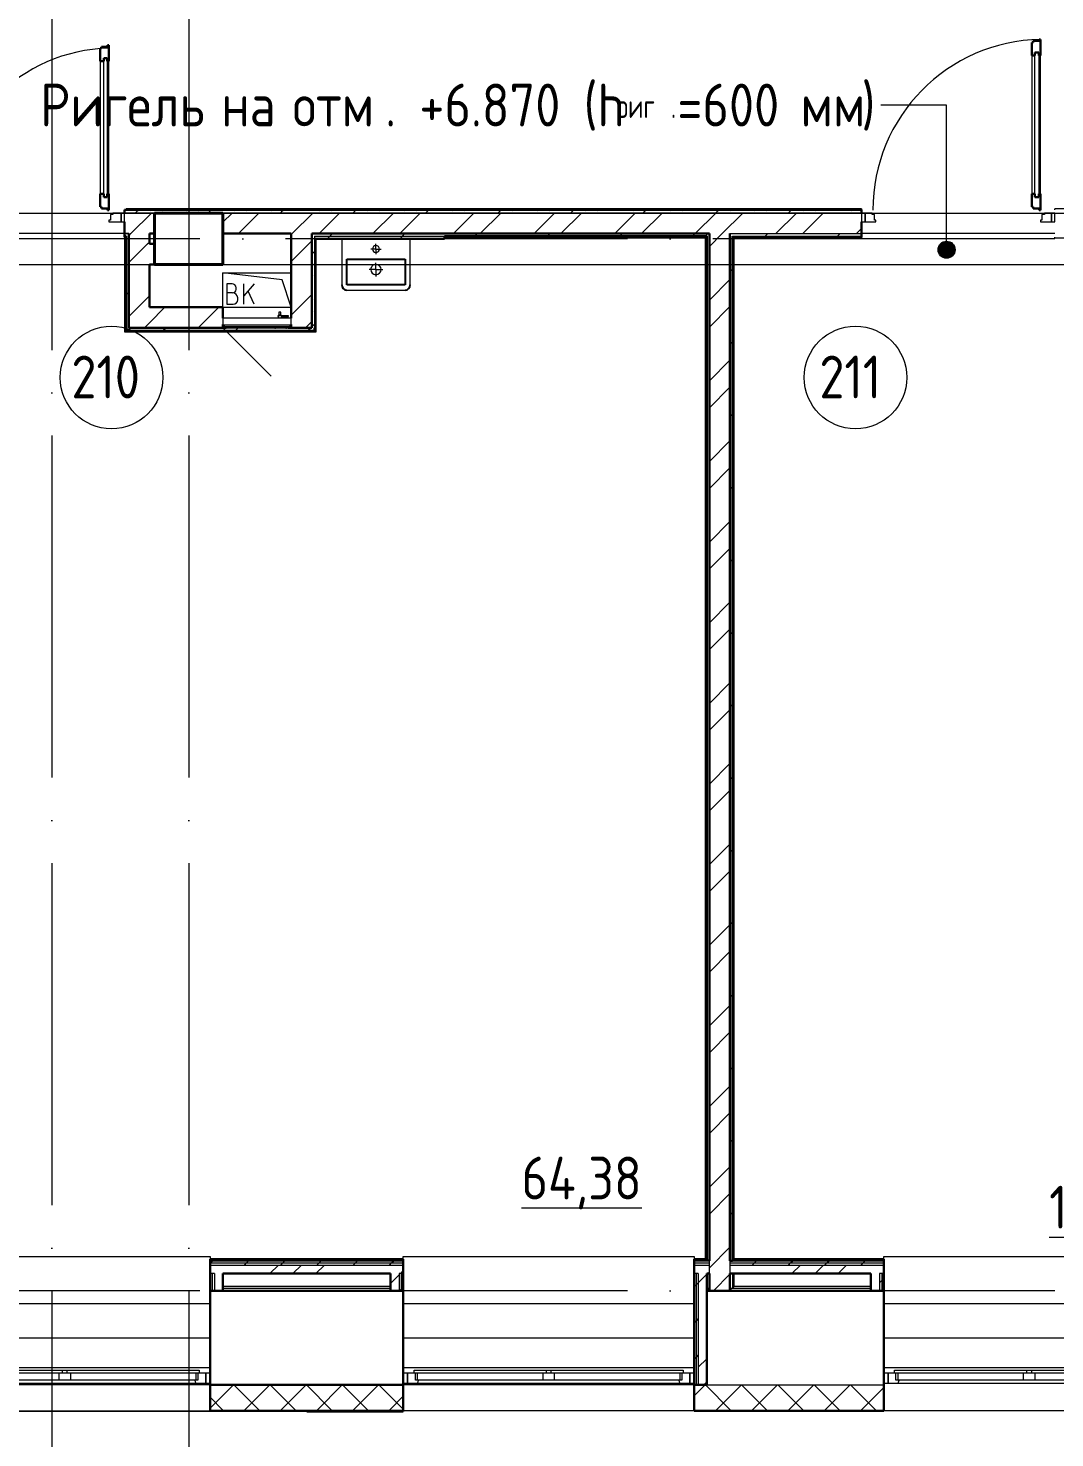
# Model space of a CAD drawing. Header units: millimetres. Extents: x -421858 to 614926, y -468665 to 141641.
# Drawn here: x 124537 to 130541, y -19498 to -11256 of the extents above; entities that cross this region are included whole.
import ezdxf

# ---------------------------------------------------------------- set-up
doc = ezdxf.new("R2010")
doc.units = ezdxf.units.MM
doc.linetypes.add('ADSK_Линия сетки', pattern=[25, 20, -2.5, 0, -2.5])
doc.linetypes.add('ADSK_Сверху', pattern=[450, 300, -150])
for name, color, linetype, lineweight in [('_ Окна', 7, 'Continuous', 9), ('Аннотация', 7, 'Continuous', 18), ('Двери', 252, 'Continuous', 9), ('Линии', 252, 'Continuous', 9), ('Марки помещений', 252, 'Continuous', 20), ('Несущие колонны', 252, 'Continuous', 18), ('Оборудование', 8, 'Continuous', 18), ('Ограждение', 252, 'Continuous', 9), ('Окна', 252, 'Continuous', 9), ('Оси', 252, 'Continuous', 9), ('Перекрытие', 252, 'Continuous', 18), ('Стены внутренние', 7, 'Continuous', 18), ('Стены наружные', 7, 'Continuous', 18), ('Стены штриховка', 252, 'Continuous', 9)]:
    doc.layers.add(name, color=color, linetype=linetype, lineweight=lineweight)
doc.layers.add('Двери открывание', color=7, linetype='Continuous', lineweight=9, true_color=0xc0c0c0)
doc.layers.add('Узлы', color=7, linetype='Continuous')
doc.styles.add('GOST Common_2', font='', dxfattribs={"width": 0.9, "height": 250})
doc.styles.add('GOST Common_4', font='', dxfattribs={"height": 7})
doc.styles.get('GOST Common_2').set_extended_font_data('GOST type B')
doc.styles.get('GOST Common_4').set_extended_font_data('GOST 2.304 type A')

# ---------------------------------------------------------------- blocks, each defined once
blk = doc.blocks.new('2 этаж')
at = {"layer": 'Аннотация', "lineweight": 9, "true_color": 0x636466}
h = blk.add_hatch(color=251, dxfattribs=at)
edge = h.paths.add_edge_path()
edge.add_arc((129907.9, -12551.3), 50, 0, 360)
at = {"color": 251, "lineweight": 18, "true_color": 0x636466}
for p, q in [((126022.8, -12728.1), (125676, -12687.3)), ((125676, -12887.3), (125676, -12687.3)), ((125676, -12687.3), (126076, -12687.3)), ((125729.3, -12750), (125699.3, -12750)), ((125699.3, -12750), (125699.3, -12870)), ((125752.6, -12783.4), (125752.6, -12773.4)), ((125859.3, -12750), (125799.3, -12821.5)), ((125799.3, -12870), (125799.3, -12750)), ((126076, -12887.3), (126022.8, -12728.1)), ((125732.6, -12803.4), (125699.3, -12803.4)), ((125762.6, -12843.4), (125762.6, -12833.4)), ((125859.3, -12870), (125823.3, -12792.9)), ((125699.3, -12870), (125735.9, -12870))]:
    blk.add_line(p, q, dxfattribs=at)
for centre, radius, start, end in [((125729.3, -12773.4), 23.3, 0, 90), ((125732.6, -12783.4), 20, 270, 0), ((125732.6, -12833.4), 30, 0, 90), ((125735.9, -12843.4), 26.7, 270, 0)]:
    blk.add_arc(centre, radius, start, end, dxfattribs=at)
at = {"layer": '_ Окна', "color": 251, "lineweight": 18, "true_color": 0x636466}
for p, q in [((125530, -19119.3), (125530, -19160.3)), ((125576, -19119.3), (125538, -19119.3)), ((125576, -19177.3), (125576, -19119.3)), ((126794, -19119.3), (126756, -19119.3)), ((126756, -19119.3), (126756, -19177.3)), ((126802, -19160.3), (126802, -19119.3)), ((128360, -19119.3), (128360, -19160.3)), ((128406, -19119.3), (128368, -19119.3)), ((128406, -19177.3), (128406, -19119.3)), ((129604, -19119.3), (129566, -19119.3)), ((129566, -19119.3), (129566, -19177.3)), ((129612, -19160.3), (129612, -19119.3)), ((125512, -19160.3), (125516.6, -19177.3)), ((125516.6, -19177.3), (125576, -19177.3)), ((125530, -19160.3), (125518, -19160.3)), ((126756, -19177.3), (126815.5, -19177.3)), ((126814, -19160.3), (126802, -19160.3)), ((126815.5, -19177.3), (126820, -19160.3)), ((128342, -19160.3), (128346.6, -19177.3)), ((128346.6, -19177.3), (128406, -19177.3)), ((128360, -19160.3), (128348, -19160.3)), ((129566, -19177.3), (129625.5, -19177.3)), ((129624, -19160.3), (129612, -19160.3)), ((129625.5, -19177.3), (129630, -19160.3))]:
    blk.add_line(p, q, dxfattribs=at)
at = {"layer": '_ Окна', "color": 251, "true_color": 0x636466}
for p, q in [((125601, -19119.3), (125576, -19119.3)), ((125576, -19119.3), (125576, -19177.3)), ((126756, -19119.3), (126731, -19119.3)), ((126756, -19177.3), (126756, -19119.3)), ((128431, -19119.3), (128406, -19119.3)), ((128406, -19119.3), (128406, -19177.3)), ((129566, -19119.3), (129541, -19119.3)), ((129566, -19177.3), (129566, -19119.3)), ((125576, -19177.3), (125601, -19177.3)), ((126731, -19177.3), (126756, -19177.3)), ((128406, -19177.3), (128431, -19177.3)), ((129541, -19177.3), (129566, -19177.3))]:
    blk.add_line(p, q, dxfattribs=at)
at = {"layer": 'Аннотация', "color": 251, "lineweight": 9, "true_color": 0x636466}
for p, q in [((129529.4, -11705.4), (129523.3, -11705.4)), ((129907.9, -11705.4), (129529.4, -11705.4)), ((129907.9, -12551.3), (129907.9, -11705.4))]:
    blk.add_line(p, q, dxfattribs=at)
blk.add_circle((129907.9, -12551.3), 50, dxfattribs=at)
at = {"layer": 'Двери', "color": 251, "lineweight": 30, "true_color": 0x636466}
for p, q in [((124967, -11373.3), (124959, -11373.3)), ((124959, -11373.3), (124959, -11449.3)), ((125001, -11364.3), (124967, -11364.3)), ((124967, -11364.3), (124967, -11373.3)), ((125009, -11355.3), (125001, -11355.3)), ((125001, -11355.3), (125001, -11364.3)), ((125009, -11449.3), (125009, -11355.3)), ((130415, -11339.3), (130407, -11339.3)), ((130407, -11339.3), (130407, -11415.3)), ((130449, -11330.3), (130415, -11330.3)), ((130415, -11330.3), (130415, -11339.3)), ((130457, -11321.3), (130449, -11321.3)), ((130449, -11321.3), (130449, -11330.3)), ((130457, -11415.3), (130457, -11321.3)), ((124959, -11449.3), (124979, -11449.3)), ((124979, -11449.3), (124979, -11431.3)), ((124979, -11431.3), (125000, -11431.3)), ((125000, -11431.3), (125000, -11449.3)), ((125000, -11449.3), (125009, -11449.3)), ((130407, -11415.3), (130424, -11415.3)), ((130424, -11415.3), (130424, -11397.3)), ((130424, -11397.3), (130448, -11397.3)), ((130448, -11397.3), (130448, -11415.3)), ((130448, -11415.3), (130457, -11415.3)), ((124959, -12225.3), (124959, -12301.3)), ((124959, -12225.3), (124979, -12225.3)), ((124979, -12225.3), (124979, -12243.3)), ((124979, -12243.3), (125000, -12243.3)), ((125000, -12225.3), (125009, -12225.3)), ((125000, -12243.3), (125000, -12225.3)), ((125009, -12319.3), (125009, -12225.3)), ((130407, -12225.3), (130407, -12301.3)), ((130407, -12225.3), (130424, -12225.3)), ((130424, -12225.3), (130424, -12243.3)), ((130424, -12243.3), (130448, -12243.3)), ((130448, -12225.3), (130457, -12225.3)), ((130448, -12243.3), (130448, -12225.3)), ((130457, -12319.3), (130457, -12225.3)), ((124959, -12301.3), (124967, -12301.3)), ((124967, -12301.3), (124967, -12310.3)), ((124967, -12310.3), (125001, -12310.3)), ((125001, -12310.3), (125001, -12319.3)), ((125001, -12319.3), (125009, -12319.3)), ((130407, -12301.3), (130415, -12301.3)), ((130415, -12301.3), (130415, -12310.3)), ((130415, -12310.3), (130449, -12310.3)), ((130449, -12310.3), (130449, -12319.3)), ((130449, -12319.3), (130457, -12319.3))]:
    blk.add_line(p, q, dxfattribs=at)
at = {"layer": 'Двери', "color": 251, "true_color": 0x636466}
for p, q in [((124959, -11449.3), (124959, -12225.3)), ((124979, -12243.3), (124979, -11431.3)), ((124979, -11431.3), (125000, -11431.3)), ((125000, -11431.3), (125000, -12243.3)), ((125009, -12225.3), (125009, -11449.3)), ((130407, -11415.3), (130407, -12225.3)), ((130424, -12243.3), (130424, -11397.3)), ((130424, -11397.3), (130448, -11397.3)), ((130448, -11397.3), (130448, -12243.3)), ((130457, -12225.3), (130457, -11415.3)), ((125000, -12243.3), (124979, -12243.3)), ((130448, -12243.3), (130424, -12243.3)), ((125032, -12345.3), (125018, -12345.3)), ((125018, -12345.3), (125018, -12379.3)), ((125032, -12337.3), (125032, -12345.3)), ((125081, -12337.3), (125032, -12337.3)), ((125101, -12337.3), (125081, -12337.3)), ((125081, -12337.3), (125081, -12387.3)), ((125081, -12387.3), (125081, -12337.3)), ((125101, -12387.3), (125101, -12337.3)), ((129411, -12337.3), (129411, -12387.3)), ((129431, -12337.3), (129411, -12337.3)), ((129431, -12387.3), (129431, -12337.3)), ((129472, -12337.3), (129431, -12337.3)), ((129431, -12337.3), (129431, -12387.3)), ((129472, -12345.3), (129472, -12337.3)), ((129486, -12345.3), (129472, -12345.3)), ((129486, -12379.3), (129486, -12345.3)), ((130480, -12345.3), (130466, -12345.3)), ((130466, -12345.3), (130466, -12379.3)), ((130480, -12337.3), (130480, -12345.3)), ((130521, -12337.3), (130480, -12337.3)), ((130541, -12337.3), (130521, -12337.3)), ((130521, -12337.3), (130521, -12387.3)), ((130521, -12387.3), (130521, -12337.3)), ((130541, -12387.3), (130541, -12337.3)), ((125018, -12379.3), (125009, -12379.3)), ((125009, -12379.3), (125009, -12387.3)), ((125009, -12387.3), (125081, -12387.3)), ((125081, -12387.3), (125101, -12387.3)), ((129411, -12387.3), (129431, -12387.3)), ((129431, -12387.3), (129495, -12387.3)), ((129495, -12379.3), (129486, -12379.3)), ((129495, -12387.3), (129495, -12379.3)), ((130466, -12379.3), (130457, -12379.3)), ((130457, -12379.3), (130457, -12387.3)), ((130457, -12387.3), (130521, -12387.3)), ((130521, -12387.3), (130541, -12387.3))]:
    blk.add_line(p, q, dxfattribs=at)
at = {"layer": 'Двери открывание', "color": 251, "true_color": 0x636466}
for centre, radius, start in [((130475, -12319.3), 998, 91.03345), ((125027, -12319.3), 946, 91.09026)]:
    blk.add_arc(centre, radius, start, 180, dxfattribs=at)
at = {"layer": 'Линии', "color": 251, "linetype": 'ADSK_Сверху', "ltscale": 100, "true_color": 0x636466}
for p, q in [((117871, -12337.3), (151081, -12337.3)), ((117871, -12637.3), (151081, -12637.3))]:
    blk.add_line(p, q, dxfattribs=at)
at = {"layer": 'Марки помещений', "color": 251, "true_color": 0x636466}
for centre in [(125024.9, -13298.1), (129375.2, -13298.1)]:
    blk.add_circle(centre, 300, dxfattribs=at)
at = {"layer": 'Несущие колонны', "color": 251, "lineweight": 40, "true_color": 0x636466}
for p, q in [((125276, -12337.3), (125676, -12337.3)), ((125276, -12637.3), (125276, -12337.3)), ((125676, -12337.3), (125276, -12337.3)), ((125676, -12337.3), (125676, -12637.3)), ((125276, -12457.3), (125276, -12637.3)), ((125676, -12637.3), (125676, -12457.3)), ((125676, -12637.3), (125276, -12637.3)), ((125276, -12637.3), (125676, -12637.3))]:
    blk.add_line(p, q, dxfattribs=at)
at = {"layer": 'Несущие колонны', "color": 251, "true_color": 0x636466}
for p, q in [((125276, -12337.3), (125276, -12457.3)), ((125676, -12457.3), (125676, -12337.3))]:
    blk.add_line(p, q, dxfattribs=at)
at = {"layer": 'Оборудование', "color": 251, "true_color": 0x636466}
for p, q in [((126004.7, -12936.9), (125996.4, -12936.9)), ((125996.4, -12936.9), (125996.4, -12941.9)), ((125999.9, -12936.3), (125999.9, -12952.3)), ((126019.2, -12936.3), (125999.9, -12936.3)), ((126003.4, -12934.4), (126001.4, -12936.3)), ((126003.4, -12916.9), (126003.4, -12934.4)), ((126015.6, -12916.9), (126003.4, -12916.9)), ((126015.6, -12934.4), (126003.4, -12934.4)), ((126060.2, -12936.9), (126014.3, -12936.9)), ((126015.6, -12934.4), (126015.6, -12916.9)), ((126017.6, -12936.3), (126015.6, -12934.4)), ((126019.2, -12952.3), (126019.2, -12936.3)), ((126060.2, -12941.9), (126060.2, -12936.9)), ((125676, -12952.3), (125676, -12988.6)), ((126076, -12952.3), (125676, -12952.3)), ((125676, -13007.3), (125958.8, -13290.1)), ((125676.9, -12989.6), (126075.1, -12989.6)), ((125683, -12989.6), (125683, -12999.3)), ((125684, -13000.3), (126068.1, -13000.3)), ((125695, -13001.8), (125695, -13007.3)), ((125695, -13007.3), (126057, -13007.3)), ((125979.5, -13007.3), (125979.5, -13009.3)), ((125979.5, -13009.3), (125983.5, -13009.3)), ((126044, -13009.3), (125983.5, -13009.3)), ((125996.4, -12941.9), (126004.7, -12941.9)), ((126014.3, -12941.9), (126060.2, -12941.9)), ((126044, -13009.3), (126048, -13009.3)), ((126048, -13009.3), (126048, -13007.3)), ((126057, -13007.3), (126057, -13001.8)), ((126069, -12999.3), (126069, -12989.6)), ((126076, -12988.6), (126076, -12952.3))]:
    blk.add_line(p, q, dxfattribs=at)
for points, knots in [([(125676, -12988.6), (125676, -12988.7), (125676, -12988.9), (125676.1, -12989.1), (125676.3, -12989.3), (125676.4, -12989.4), (125676.6, -12989.5), (125676.7, -12989.5), (125676.8, -12989.6), (125676.9, -12989.6)], [-1, -1, -1, -1, -0.833333, -0.666667, -0.5, -0.333333, -0.25, -0.166667, 0, 0, 0, 0]), ([(125683, -12999.3), (125683, -12999.4), (125683, -12999.5), (125683.1, -12999.8), (125683.2, -12999.9), (125683.4, -13000), (125683.5, -13000.1), (125683.6, -13000.2), (125683.8, -13000.2), (125683.9, -13000.3), (125684, -13000.3)], [-1, -1, -1, -1, -0.833333, -0.666667, -0.541667, -0.416667, -0.333333, -0.25, -0.166667, 0, 0, 0, 0]), ([(125693.5, -13000.3), (125693.6, -13000.3), (125693.8, -13000.3), (125694.1, -13000.4), (125694.2, -13000.5), (125694.4, -13000.6), (125694.6, -13000.7), (125694.7, -13000.9), (125694.8, -13001), (125694.9, -13001.2), (125695, -13001.5), (125695, -13001.7), (125695, -13001.8)], [-1, -1, -1, -1, -0.833333, -0.75, -0.666667, -0.583333, -0.5, -0.416667, -0.333333, -0.25, -0.166667, 0, 0, 0, 0]), ([(126057, -13001.8), (126057, -13001.7), (126057, -13001.5), (126057.1, -13001.2), (126057.2, -13001), (126057.3, -13000.9), (126057.5, -13000.7), (126057.6, -13000.6), (126057.8, -13000.5), (126058, -13000.4), (126058.2, -13000.3), (126058.4, -13000.3), (126058.5, -13000.3)], [0, 0, 0, 0, 0.166667, 0.25, 0.333333, 0.416667, 0.5, 0.583333, 0.666667, 0.75, 0.833333, 1, 1, 1, 1]), ([(126068.1, -13000.3), (126068.1, -13000.3), (126068.3, -13000.2), (126068.4, -13000.2), (126068.5, -13000.1), (126068.7, -13000), (126068.8, -12999.9), (126068.9, -12999.8), (126069, -12999.5), (126069, -12999.4), (126069, -12999.3)], [0, 0, 0, 0, 0.166667, 0.25, 0.333333, 0.416667, 0.541667, 0.666667, 0.833333, 1, 1, 1, 1]), ([(126075.1, -12989.6), (126075.2, -12989.6), (126075.3, -12989.5), (126075.4, -12989.5), (126075.6, -12989.4), (126075.7, -12989.3), (126075.9, -12989.1), (126076, -12988.9), (126076, -12988.7), (126076, -12988.6)], [0, 0, 0, 0, 0.166667, 0.25, 0.333333, 0.5, 0.666667, 0.833333, 1, 1, 1, 1])]:
    blk.add_open_spline(points, degree=3, knots=knots, dxfattribs=at)
at = {"layer": 'Ограждение', "color": 251, "true_color": 0x636466}
for p, q in [((125111, -12317.3), (125111, -12312.3)), ((129411, -12312.3), (125111, -12312.3)), ((129411, -12312.3), (129411, -12317.3)), ((130541, -12317.3), (130541, -12312.3)), ((132271, -12312.3), (130541, -12312.3)), ((125101, -12477.3), (125101, -13032.3)), ((126221, -13032.3), (126221, -12487.2)), ((126971, -12482.3), (128496, -12482.3)), ((128501, -12477.3), (128496, -12482.3)), ((128496, -12482.3), (128496, -18452.3)), ((128666, -12482.3), (128661, -12477.3)), ((128666, -18452.3), (128666, -12482.3)), ((128666, -12482.3), (129411, -12482.3)), ((129411, -12477.3), (129411, -12482.3)), ((130541, -12482.3), (130541, -12477.3)), ((130541, -12482.3), (131051, -12482.3)), ((125101, -13032.3), (125106, -13027.3)), ((125101, -13032.3), (126221, -13032.3)), ((126221, -13032.3), (126216, -13027.3)), ((123901, -18437.3), (125601, -18437.3)), ((125601, -18437.3), (125601, -18452.3)), ((126731, -18452.3), (126731, -18437.3)), ((126731, -18437.3), (128431, -18437.3)), ((128431, -18437.3), (128431, -18452.3)), ((129541, -18452.3), (129541, -18437.3)), ((129541, -18437.3), (131241, -18437.3)), ((128656, -18537.3), (128656, -18622.3)), ((128666, -18612.3), (128666, -18537.3)), ((126656, -18612.3), (125676, -18612.3)), ((128666, -18612.3), (128656, -18622.3)), ((129466, -18612.3), (128666, -18612.3)), ((123901, -18712.3), (125601, -18712.3)), ((126731, -18712.3), (128431, -18712.3)), ((129541, -18712.3), (131241, -18712.3)), ((123901, -18912.3), (125601, -18912.3)), ((126731, -18912.3), (128431, -18912.3)), ((129541, -18912.3), (131241, -18912.3)), ((123901, -19087.3), (125601, -19087.3)), ((126731, -19087.3), (128431, -19087.3)), ((129541, -19087.3), (131241, -19087.3))]:
    blk.add_line(p, q, dxfattribs=at)
at = {"layer": 'Окна', "color": 251, "true_color": 0x636466}
for p, q in [((123964, -19102.3), (124736, -19102.3)), ((124736, -19119.3), (123964, -19119.3)), ((124716, -19119.3), (124716, -19160.3)), ((124736, -19102.3), (124766, -19102.3)), ((124736, -19102.3), (124736, -19119.3)), ((124766, -19119.3), (124736, -19119.3)), ((124766, -19102.3), (125538, -19102.3)), ((124766, -19119.3), (124766, -19102.3)), ((125538, -19119.3), (124766, -19119.3)), ((124786, -19160.3), (124786, -19119.3)), ((125518, -19119.3), (125518, -19160.3)), ((125538, -19102.3), (125538, -19119.3)), ((126794, -19102.3), (127566, -19102.3)), ((126794, -19119.3), (126794, -19102.3)), ((127566, -19119.3), (126794, -19119.3)), ((126814, -19160.3), (126814, -19119.3)), ((127546, -19119.3), (127546, -19160.3)), ((127566, -19102.3), (127596, -19102.3)), ((127566, -19102.3), (127566, -19119.3)), ((127596, -19119.3), (127566, -19119.3)), ((127596, -19102.3), (128368, -19102.3)), ((127596, -19119.3), (127596, -19102.3)), ((128368, -19119.3), (127596, -19119.3)), ((127616, -19160.3), (127616, -19119.3)), ((128348, -19119.3), (128348, -19160.3)), ((128368, -19102.3), (128368, -19119.3)), ((129604, -19102.3), (130376, -19102.3)), ((129604, -19119.3), (129604, -19102.3)), ((130376, -19119.3), (129604, -19119.3)), ((129624, -19160.3), (129624, -19119.3)), ((130356, -19119.3), (130356, -19160.3)), ((130376, -19102.3), (130406, -19102.3)), ((130376, -19102.3), (130376, -19119.3)), ((130406, -19119.3), (130376, -19119.3)), ((130406, -19102.3), (131178, -19102.3)), ((130406, -19119.3), (130406, -19102.3)), ((131178, -19119.3), (130406, -19119.3)), ((130426, -19160.3), (130426, -19119.3)), ((124716, -19160.3), (123984, -19160.3)), ((123985.5, -19177.3), (125516.6, -19177.3)), ((124786, -19160.3), (124716, -19160.3)), ((125518, -19160.3), (124786, -19160.3)), ((127546, -19160.3), (126814, -19160.3)), ((126815.5, -19177.3), (128346.6, -19177.3)), ((127616, -19160.3), (127546, -19160.3)), ((128348, -19160.3), (127616, -19160.3)), ((130356, -19160.3), (129624, -19160.3)), ((129625.5, -19177.3), (131156.6, -19177.3)), ((130426, -19160.3), (130356, -19160.3)), ((131158, -19160.3), (130426, -19160.3))]:
    blk.add_line(p, q, dxfattribs=at)
at = {"layer": 'Оси', "color": 251, "linetype": 'ADSK_Линия сетки', "ltscale": 100, "true_color": 0x636466}
for p, q in [((124676, -1137.3), (124676, -30993.4)), ((125476, -1137.3), (125476, -32263.4)), ((170543.3, -12487.3), (93565.9, -12487.3)), ((170543.3, -18637.3), (93603.7, -18637.3))]:
    blk.add_line(p, q, dxfattribs=at)
at = {"layer": 'Перекрытие', "color": 251, "ltscale": 100, "true_color": 0x636466}
for p, q in [((125101, -12457.3), (123601, -12457.3)), ((125676, -12887.3), (125676, -12687.3)), ((125676, -12687.3), (126076, -12687.3))]:
    blk.add_line(p, q, dxfattribs=at)
at = {"layer": 'Стены внутренние', "color": 251, "lineweight": 30, "true_color": 0x636466}
for p, q in [((125601, -18637.3), (125601, -19339.3)), ((126656, -18637.3), (125676, -18637.3)), ((126731, -19339.3), (126731, -18637.3)), ((128521, -18637.3), (128506, -18637.3)), ((128506, -18637.3), (128506, -19187.3)), ((129466, -18637.3), (128641, -18637.3)), ((129541, -19339.3), (129541, -18637.3)), ((125601, -19187.3), (126731, -19187.3)), ((128506, -19187.3), (128431, -19187.3)), ((128431, -19187.3), (128431, -19339.3)), ((125601, -19339.3), (126731, -19339.3)), ((128431, -19339.3), (129541, -19339.3))]:
    blk.add_line(p, q, dxfattribs=at)
at = {"layer": 'Стены внутренние', "color": 251, "true_color": 0x636466}
for p, q in [((125601, -19187.3), (123901, -19187.3)), ((128431, -19187.3), (126731, -19187.3)), ((128506, -19187.3), (129541, -19187.3)), ((128431, -19339.3), (126731, -19339.3)), ((131241, -19339.3), (129541, -19339.3))]:
    blk.add_line(p, q, dxfattribs=at)
at = {"layer": 'Стены внутренние', "color": 251, "linetype": 'Continuous', "lineweight": 9, "true_color": 0x636466}
for p, q in [((125603, -19322.3), (125738, -19187.3)), ((125889.6, -19337.3), (125739.6, -19187.3)), ((125800.2, -19337.3), (125950.2, -19187.3)), ((126101.8, -19337.3), (125951.8, -19187.3)), ((126012.3, -19337.3), (126162.3, -19187.3)), ((126313.9, -19337.3), (126163.9, -19187.3)), ((126224.4, -19337.3), (126374.4, -19187.3)), ((126526, -19337.3), (126376, -19187.3)), ((126436.6, -19337.3), (126586.6, -19187.3)), ((126729, -19328.1), (126588.2, -19187.3)), ((128431, -19252), (128495.8, -19187.3)), ((128647.3, -19337.3), (128497.3, -19187.3)), ((128557.9, -19337.3), (128707.9, -19187.3)), ((128859.5, -19337.3), (128709.5, -19187.3)), ((128770, -19337.3), (128920, -19187.3)), ((129071.6, -19337.3), (128921.6, -19187.3)), ((128982.2, -19337.3), (129132.2, -19187.3)), ((129283.7, -19337.3), (129133.7, -19187.3)), ((129194.3, -19337.3), (129344.3, -19187.3)), ((129495.9, -19337.3), (129345.9, -19187.3)), ((129406.4, -19337.3), (129541, -19202.7)), ((125677.5, -19337.3), (125601, -19260.8)), ((126648.7, -19337.3), (126731, -19254.9)), ((125601, -19327.1), (125603, -19327.1)), ((125636.5, -19339.3), (125635.4, -19337.3)), ((126223.1, -19339.3), (126222, -19337.3)), ((128435.2, -19337.3), (128431, -19333)), ((129038.7, -19339.3), (129037.6, -19337.3))]:
    blk.add_line(p, q, dxfattribs=at)
at = {"layer": 'Стены наружные', "color": 251, "true_color": 0x636466}
for p, q in [((123670, -12337.3), (125032, -12337.3)), ((125276, -12457.3), (125276, -12337.3)), ((125676, -12337.3), (125676, -12457.3)), ((129472, -12337.3), (130480, -12337.3)), ((125101, -12457.3), (123601, -12457.3)), ((130541, -12457.3), (129411, -12457.3)), ((125676, -12887.3), (126076, -12887.3)), ((125676, -18622.3), (126656, -18622.3)), ((128506, -18622.3), (128513.5, -18622.3)), ((128513.5, -18637.3), (128513.5, -18622.3)), ((128648.5, -18622.3), (129466, -18622.3)), ((128648.5, -18637.3), (128648.5, -18622.3)), ((123901, -19339.3), (125601, -19339.3)), ((126166, -19344.3), (123901, -19344.3)), ((125601, -19344.3), (125601, -19339.3)), ((126153.1, -19344.3), (126153.1, -19339.3))]:
    blk.add_line(p, q, dxfattribs=at)
at = {"layer": 'Стены наружные', "color": 251, "lineweight": 30, "true_color": 0x636466}
for p, q in [((125101, -12317.3), (125101, -12337.3)), ((129411, -12317.3), (125101, -12317.3)), ((125276, -12337.3), (125676, -12337.3)), ((129411, -12337.3), (129411, -12317.3)), ((125101, -12387.3), (125101, -12477.3)), ((129411, -12477.3), (129411, -12387.3)), ((125101, -12472.3), (125111, -12472.3)), ((125101, -12477.3), (125106, -12477.3)), ((125106, -12477.3), (125106, -13027.3)), ((125111, -12472.3), (125111, -13022.3)), ((125126, -13007.3), (125126, -12457.3)), ((125246, -12457.3), (125276, -12457.3)), ((125246, -12517.3), (125246, -12457.3)), ((125276, -12517.3), (125246, -12517.3)), ((125276, -12637.3), (125276, -12517.3)), ((125676, -12457.3), (126076, -12457.3)), ((126076, -12457.3), (126076, -12952.3)), ((126196, -12457.3), (128521, -12457.3)), ((126196, -13007.3), (126196, -12457.3)), ((126216, -12487.3), (126971, -12487.3)), ((126216, -13027.3), (126216, -12487.3)), ((126971, -12472.3), (128506, -12472.3)), ((126971, -12487.3), (126971, -12477.3)), ((126971, -12477.3), (128501, -12477.3)), ((128501, -12477.3), (128501, -18452.3)), ((128506, -12472.3), (128506, -18457.3)), ((128521, -12457.3), (128521, -18462.3)), ((128641, -12457.3), (128641, -18462.3)), ((128656, -18457.3), (128656, -12472.3)), ((128661, -12477.3), (129411, -12477.3)), ((128661, -18452.3), (128661, -12477.3)), ((125246, -12887.3), (125246, -12637.3)), ((125246, -12637.3), (125276, -12637.3)), ((125676, -12887.3), (125246, -12887.3)), ((125676, -12952.3), (125676, -12887.3)), ((125695, -13007.3), (125126, -13007.3)), ((125676, -13007.3), (125676, -12988.9)), ((126196, -13007.3), (126057, -13007.3)), ((126076, -12988.9), (126076, -13007.3)), ((126211, -13022.3), (126211, -13007.3)), ((125106, -13027.3), (126216, -13027.3)), ((125111, -13022.3), (125126, -13022.3)), ((125601, -18452.3), (125601, -18637.3)), ((126731, -18452.3), (125601, -18452.3)), ((126731, -18637.3), (126731, -18452.3)), ((128431, -18452.3), (128431, -19187.3)), ((128501, -18452.3), (128431, -18452.3)), ((128506, -18457.3), (128501, -18457.3)), ((129541, -18452.3), (128661, -18452.3)), ((129541, -18637.3), (129541, -18452.3)), ((125676, -18537.3), (126656, -18537.3)), ((125676, -18637.3), (125676, -18537.3)), ((126656, -18537.3), (126656, -18637.3)), ((128506, -18537.3), (128521, -18537.3)), ((128506, -18637.3), (128506, -18537.3)), ((128521, -18537.3), (128521, -18637.3)), ((128641, -18462.3), (128656, -18462.3)), ((128656, -18462.3), (128641, -18462.3)), ((128641, -18637.3), (128641, -18537.3)), ((128641, -18537.3), (129466, -18537.3)), ((129466, -18537.3), (129466, -18637.3)), ((125601, -18637.3), (125676, -18637.3)), ((126656, -18637.3), (126731, -18637.3)), ((128521, -18637.3), (128641, -18637.3)), ((129466, -18637.3), (129541, -18637.3)), ((126166, -19339.3), (126166, -19344.3)), ((126166, -19344.3), (126731, -19344.3)), ((126731, -19344.3), (126731, -19339.3))]:
    blk.add_line(p, q, dxfattribs=at)
at = {"layer": 'Стены наружные', "color": 251, "linetype": 'Continuous', "lineweight": 9, "true_color": 0x636466}
for p, q in [((125107.7, -12322.3), (125112.7, -12317.3)), ((125138.4, -12457.3), (125258.4, -12337.3)), ((125163.4, -12337.3), (125178.4, -12322.3)), ((125178.4, -12322.3), (125183.4, -12317.3)), ((125249.1, -12322.3), (125254.1, -12317.3)), ((125319.8, -12322.3), (125324.8, -12317.3)), ((125390.6, -12322.3), (125395.6, -12317.3)), ((125461.3, -12322.3), (125466.3, -12317.3)), ((125532, -12322.3), (125537, -12317.3)), ((125587.7, -12337.3), (125602.7, -12322.3)), ((125602.7, -12322.3), (125607.7, -12317.3)), ((125673.4, -12322.3), (125678.4, -12317.3)), ((125676, -12391.1), (125729.8, -12337.3)), ((125744.1, -12322.3), (125749.1, -12317.3)), ((125767, -12457.3), (125887, -12337.3)), ((125814.8, -12322.3), (125819.8, -12317.3)), ((125885.5, -12322.3), (125890.5, -12317.3)), ((125956.2, -12322.3), (125961.2, -12317.3)), ((126011.9, -12337.3), (126026.9, -12322.3)), ((126026.9, -12322.3), (126031.9, -12317.3)), ((126081.3, -12457.3), (126201.3, -12337.3)), ((126097.7, -12322.3), (126102.7, -12317.3)), ((126168.4, -12322.3), (126173.4, -12317.3)), ((126238.4, -12457.3), (126358.4, -12337.3)), ((126239.1, -12322.3), (126244.1, -12317.3)), ((126309.8, -12322.3), (126314.8, -12317.3)), ((126380.5, -12322.3), (126385.5, -12317.3)), ((126436.2, -12337.3), (126451.2, -12322.3)), ((126451.2, -12322.3), (126456.2, -12317.3)), ((126521.9, -12322.3), (126526.9, -12317.3)), ((126552.7, -12457.3), (126672.7, -12337.3)), ((126592.6, -12322.3), (126597.6, -12317.3)), ((126663.3, -12322.3), (126668.3, -12317.3)), ((126709.9, -12457.3), (126829.9, -12337.3)), ((126734.1, -12322.3), (126739.1, -12317.3)), ((126804.8, -12322.3), (126809.8, -12317.3)), ((126860.5, -12337.3), (126875.5, -12322.3)), ((126875.5, -12322.3), (126880.5, -12317.3)), ((126946.2, -12322.3), (126951.2, -12317.3)), ((127016.9, -12322.3), (127021.9, -12317.3)), ((127024.2, -12457.3), (127144.2, -12337.3)), ((127087.6, -12322.3), (127092.6, -12317.3)), ((127158.3, -12322.3), (127163.3, -12317.3)), ((127181.4, -12457.3), (127301.4, -12337.3)), ((127229, -12322.3), (127234, -12317.3)), ((127284.7, -12337.3), (127299.7, -12322.3)), ((127299.7, -12322.3), (127304.7, -12317.3)), ((127370.5, -12322.3), (127375.5, -12317.3)), ((127441.2, -12322.3), (127446.2, -12317.3)), ((127495.7, -12457.3), (127615.7, -12337.3)), ((127511.9, -12322.3), (127516.9, -12317.3)), ((127582.6, -12322.3), (127587.6, -12317.3)), ((127652.8, -12457.3), (127772.8, -12337.3)), ((127653.3, -12322.3), (127658.3, -12317.3)), ((127709, -12337.3), (127724, -12322.3)), ((127724, -12322.3), (127729, -12317.3)), ((127794.7, -12322.3), (127799.7, -12317.3)), ((127865.4, -12322.3), (127870.4, -12317.3)), ((127936.1, -12322.3), (127941.1, -12317.3)), ((127967.1, -12457.3), (128087.1, -12337.3)), ((128006.8, -12322.3), (128011.8, -12317.3)), ((128077.6, -12322.3), (128082.6, -12317.3)), ((128124.3, -12457.3), (128244.3, -12337.3)), ((128133.3, -12337.3), (128148.3, -12322.3)), ((128148.3, -12322.3), (128153.3, -12317.3)), ((128219, -12322.3), (128224, -12317.3)), ((128289.7, -12322.3), (128294.7, -12317.3)), ((128360.4, -12322.3), (128365.4, -12317.3)), ((128431.1, -12322.3), (128436.1, -12317.3)), ((128438.6, -12457.3), (128558.6, -12337.3)), ((128501.8, -12322.3), (128506.8, -12317.3)), ((128557.5, -12337.3), (128572.5, -12322.3)), ((128572.5, -12322.3), (128577.5, -12317.3)), ((128595.7, -12457.3), (128715.7, -12337.3)), ((128643.2, -12322.3), (128648.2, -12317.3)), ((128714, -12322.3), (128719, -12317.3)), ((128784.7, -12322.3), (128789.7, -12317.3)), ((128855.4, -12322.3), (128860.4, -12317.3)), ((128910.1, -12457.3), (129030.1, -12337.3)), ((128926.1, -12322.3), (128931.1, -12317.3)), ((128981.8, -12337.3), (128996.8, -12322.3)), ((128996.8, -12322.3), (129001.8, -12317.3)), ((129067.2, -12457.3), (129187.2, -12337.3)), ((129067.5, -12322.3), (129072.5, -12317.3)), ((129138.2, -12322.3), (129143.2, -12317.3)), ((129208.9, -12322.3), (129213.9, -12317.3)), ((129279.6, -12322.3), (129284.6, -12317.3)), ((129350.4, -12322.3), (129355.4, -12317.3)), ((129406.1, -12337.3), (129411, -12332.3)), ((129381.5, -12457.3), (129411, -12427.8)), ((125126, -12469.6), (125138.4, -12457.3)), ((125126, -12626.8), (125235.5, -12517.3)), ((125235.5, -12517.3), (125246, -12506.8)), ((126076, -12462.5), (126081.3, -12457.3)), ((126076, -12619.7), (126196, -12499.7)), ((126211, -12491.7), (126215.5, -12487.3)), ((126286.2, -12487.3), (126301.2, -12472.3)), ((126301.2, -12472.3), (126316.2, -12457.3)), ((126710.5, -12487.3), (126725.5, -12472.3)), ((126725.5, -12472.3), (126740.5, -12457.3)), ((127003.3, -12477.3), (127008.3, -12472.3)), ((127074, -12477.3), (127079, -12472.3)), ((127144.7, -12477.3), (127149.7, -12472.3)), ((127149.7, -12472.3), (127164.7, -12457.3)), ((127215.5, -12477.3), (127220.5, -12472.3)), ((127286.2, -12477.3), (127291.2, -12472.3)), ((127356.9, -12477.3), (127361.9, -12472.3)), ((127427.6, -12477.3), (127432.6, -12472.3)), ((127498.3, -12477.3), (127503.3, -12472.3)), ((127569, -12477.3), (127574, -12472.3)), ((127574, -12472.3), (127589, -12457.3)), ((127639.7, -12477.3), (127644.7, -12472.3)), ((127710.4, -12477.3), (127715.4, -12472.3)), ((127781.1, -12477.3), (127786.1, -12472.3)), ((127851.8, -12477.3), (127856.8, -12472.3)), ((127922.6, -12477.3), (127927.6, -12472.3)), ((127993.3, -12477.3), (127998.3, -12472.3)), ((127998.3, -12472.3), (128013.3, -12457.3)), ((128064, -12477.3), (128069, -12472.3)), ((128134.7, -12477.3), (128139.7, -12472.3)), ((128205.4, -12477.3), (128210.4, -12472.3)), ((128276.1, -12477.3), (128281.1, -12472.3)), ((128346.8, -12477.3), (128351.8, -12472.3)), ((128417.5, -12477.3), (128422.5, -12472.3)), ((128422.5, -12472.3), (128437.5, -12457.3)), ((128488.2, -12477.3), (128493.2, -12472.3)), ((128521, -12532), (128595.7, -12457.3)), ((128656, -12521.6), (128661, -12516.6)), ((128700.4, -12477.3), (128705.4, -12472.3)), ((128771.1, -12477.3), (128776.1, -12472.3)), ((128841.8, -12477.3), (128846.8, -12472.3)), ((128846.8, -12472.3), (128861.8, -12457.3)), ((128912.5, -12477.3), (128917.5, -12472.3)), ((128983.2, -12477.3), (128988.2, -12472.3)), ((129053.9, -12477.3), (129058.9, -12472.3)), ((129124.6, -12477.3), (129129.6, -12472.3)), ((129195.4, -12477.3), (129200.4, -12472.3)), ((129266.1, -12477.3), (129271.1, -12472.3)), ((129271.1, -12472.3), (129286.1, -12457.3)), ((129336.8, -12477.3), (129341.8, -12472.3)), ((129407.5, -12477.3), (129411, -12473.7)), ((125106, -12536.1), (125111, -12531.1)), ((125106, -12606.8), (125111, -12601.8)), ((126196, -12577.5), (126211, -12562.5)), ((126211, -12562.5), (126216, -12557.5)), ((128501, -12535.2), (128506, -12530.2)), ((128501, -12605.9), (128506, -12600.9)), ((128656, -12592.3), (128661, -12587.3)), ((125106, -12677.5), (125111, -12672.5)), ((126211, -12633.2), (126216, -12628.2)), ((128501, -12676.6), (128506, -12671.6)), ((128641, -12678), (128656, -12663)), ((128656, -12663), (128661, -12658)), ((125106, -12748.2), (125111, -12743.2)), ((126211, -12703.9), (126216, -12698.9)), ((126211, -12774.6), (126216, -12769.6)), ((128501, -12747.3), (128506, -12742.3)), ((128521, -12846.3), (128641, -12726.3)), ((128656, -12733.8), (128661, -12728.8)), ((125106, -12818.9), (125111, -12813.9)), ((125111, -12813.9), (125126, -12798.9)), ((125126, -12941.1), (125246, -12821.1)), ((126122.7, -12887.3), (126196, -12814)), ((126211, -12845.3), (126216, -12840.3)), ((128501, -12818), (128506, -12813)), ((128656, -12804.5), (128661, -12799.5)), ((125106, -12889.6), (125111, -12884.6)), ((125246, -12978.2), (125337, -12887.3)), ((125531.3, -13007.3), (125651.3, -12887.3)), ((126076, -12934), (126122.7, -12887.3)), ((126211, -12916), (126216, -12911)), ((128501, -12888.8), (128506, -12883.8)), ((128521, -13003.5), (128641, -12883.5)), ((128656, -12875.2), (128661, -12870.2)), ((125106, -12960.4), (125111, -12955.4)), ((125217, -13007.3), (125246, -12978.2)), ((125326.9, -13022.3), (125341.9, -13007.3)), ((125751.2, -13022.3), (125766.2, -13007.3)), ((126159.9, -13007.3), (126196, -12971.1)), ((126175.5, -13022.3), (126190.5, -13007.3)), ((126196, -13001.7), (126211, -12986.7)), ((126211, -12986.7), (126216, -12981.7)), ((128501, -12959.5), (128506, -12954.5)), ((128656, -12945.9), (128661, -12940.9)), ((128656, -13016.6), (128661, -13011.6)), ((125109.8, -13027.3), (125114.8, -13022.3)), ((125180.5, -13027.3), (125185.5, -13022.3)), ((125251.2, -13027.3), (125256.2, -13022.3)), ((125321.9, -13027.3), (125326.9, -13022.3)), ((125392.7, -13027.3), (125397.7, -13022.3)), ((125463.4, -13027.3), (125468.4, -13022.3)), ((125534.1, -13027.3), (125539.1, -13022.3)), ((125604.8, -13027.3), (125609.8, -13022.3)), ((125675.5, -13027.3), (125680.5, -13022.3)), ((125746.2, -13027.3), (125751.2, -13022.3)), ((125816.9, -13027.3), (125821.9, -13022.3)), ((125887.6, -13027.3), (125892.6, -13022.3)), ((125958.3, -13027.3), (125963.3, -13022.3)), ((126029.1, -13027.3), (126034.1, -13022.3)), ((126099.8, -13027.3), (126104.8, -13022.3)), ((126170.5, -13027.3), (126175.5, -13022.3)), ((128501, -13030.2), (128506, -13025.2)), ((128501, -13100.9), (128506, -13095.9)), ((128641, -13102.3), (128656, -13087.3)), ((128656, -13087.3), (128661, -13082.3)), ((128501, -13171.6), (128506, -13166.6)), ((128656, -13158), (128661, -13153)), ((128501, -13242.3), (128506, -13237.3)), ((128521, -13317.8), (128641, -13197.8)), ((128656, -13228.7), (128661, -13223.7)), ((128501, -13313), (128506, -13308)), ((128656, -13299.4), (128661, -13294.4)), ((128501, -13383.7), (128506, -13378.7)), ((128521, -13474.9), (128641, -13354.9)), ((128656, -13370.2), (128661, -13365.2)), ((128501, -13454.4), (128506, -13449.4)), ((128641, -13526.6), (128656, -13511.6)), ((128656, -13440.9), (128661, -13435.9)), ((128656, -13511.6), (128661, -13506.6)), ((128501, -13525.2), (128506, -13520.2)), ((128501, -13595.9), (128506, -13590.9)), ((128656, -13582.3), (128661, -13577.3)), ((128501, -13666.6), (128506, -13661.6)), ((128521, -13789.2), (128641, -13669.2)), ((128656, -13653), (128661, -13648)), ((128501, -13737.3), (128506, -13732.3)), ((128656, -13723.7), (128661, -13718.7)), ((128501, -13808), (128506, -13803)), ((128521, -13946.4), (128641, -13826.4)), ((128656, -13794.4), (128661, -13789.4)), ((128501, -13878.7), (128506, -13873.7)), ((128656, -13865.1), (128661, -13860.1)), ((128501, -13949.4), (128506, -13944.4)), ((128641, -13950.8), (128656, -13935.8)), ((128656, -13935.8), (128661, -13930.8)), ((128656, -14006.5), (128661, -14001.5)), ((128501, -14020.1), (128506, -14015.1)), ((128501, -14090.8), (128506, -14085.8)), ((128656, -14077.3), (128661, -14072.3)), ((128501, -14161.5), (128506, -14156.5)), ((128521, -14260.7), (128641, -14140.7)), ((128656, -14148), (128661, -14143)), ((128501, -14232.3), (128506, -14227.3)), ((128656, -14218.7), (128661, -14213.7)), ((128501, -14303), (128506, -14298)), ((128521, -14417.8), (128641, -14297.8)), ((128656, -14289.4), (128661, -14284.4)), ((128501, -14373.7), (128506, -14368.7)), ((128641, -14375.1), (128656, -14360.1)), ((128656, -14360.1), (128661, -14355.1)), ((128501, -14444.4), (128506, -14439.4)), ((128656, -14430.8), (128661, -14425.8)), ((128656, -14501.5), (128661, -14496.5)), ((128501, -14515.1), (128506, -14510.1)), ((128501, -14585.8), (128506, -14580.8)), ((128656, -14572.2), (128661, -14567.2)), ((128501, -14656.5), (128506, -14651.5)), ((128521, -14732.2), (128641, -14612.2)), ((128656, -14642.9), (128661, -14637.9)), ((128501, -14727.2), (128506, -14722.2)), ((128656, -14713.7), (128661, -14708.7)), ((128501, -14797.9), (128506, -14792.9)), ((128521, -14889.3), (128641, -14769.3)), ((128641, -14799.4), (128656, -14784.4)), ((128656, -14784.4), (128661, -14779.4)), ((128501, -14868.7), (128506, -14863.7)), ((128656, -14855.1), (128661, -14850.1)), ((128501, -14939.4), (128506, -14934.4)), ((128656, -14925.8), (128661, -14920.8)), ((128656, -14996.5), (128661, -14991.5)), ((128501, -15010.1), (128506, -15005.1)), ((128501, -15080.8), (128506, -15075.8)), ((128656, -15067.2), (128661, -15062.2)), ((128501, -15151.5), (128506, -15146.5)), ((128521, -15203.6), (128641, -15083.6)), ((128656, -15137.9), (128661, -15132.9)), ((128501, -15222.2), (128506, -15217.2)), ((128521, -15360.8), (128641, -15240.8)), ((128641, -15223.6), (128656, -15208.6)), ((128656, -15208.6), (128661, -15203.6)), ((128501, -15292.9), (128506, -15287.9)), ((128656, -15279.3), (128661, -15274.3)), ((128501, -15363.6), (128506, -15358.6)), ((128656, -15350.1), (128661, -15345.1)), ((128501, -15434.3), (128506, -15429.3)), ((128656, -15420.8), (128661, -15415.8)), ((128656, -15491.5), (128661, -15486.5)), ((128501, -15505.1), (128506, -15500.1)), ((128501, -15575.8), (128506, -15570.8)), ((128521, -15675.1), (128641, -15555.1)), ((128656, -15562.2), (128661, -15557.2)), ((128501, -15646.5), (128506, -15641.5)), ((128641, -15647.9), (128656, -15632.9)), ((128656, -15632.9), (128661, -15627.9)), ((128501, -15717.2), (128506, -15712.2)), ((128521, -15832.2), (128641, -15712.2)), ((128656, -15703.6), (128661, -15698.6)), ((128501, -15787.9), (128506, -15782.9)), ((128656, -15774.3), (128661, -15769.3)), ((128501, -15858.6), (128506, -15853.6)), ((128656, -15845), (128661, -15840)), ((128501, -15929.3), (128506, -15924.3)), ((128656, -15915.7), (128661, -15910.7)), ((128656, -15986.4), (128661, -15981.4)), ((128501, -16000), (128506, -15995)), ((128501, -16070.7), (128506, -16065.7)), ((128521, -16146.5), (128641, -16026.5)), ((128641, -16072.2), (128656, -16057.2)), ((128656, -16057.2), (128661, -16052.2)), ((128501, -16141.4), (128506, -16136.4)), ((128656, -16127.9), (128661, -16122.9)), ((128501, -16212.2), (128506, -16207.2)), ((128521, -16303.7), (128641, -16183.7)), ((128656, -16198.6), (128661, -16193.6)), ((128501, -16282.9), (128506, -16277.9)), ((128656, -16269.3), (128661, -16264.3)), ((128501, -16353.6), (128506, -16348.6)), ((128656, -16340), (128661, -16335)), ((128501, -16424.3), (128506, -16419.3)), ((128641, -16496.4), (128656, -16481.4)), ((128656, -16410.7), (128661, -16405.7)), ((128656, -16481.4), (128661, -16476.4)), ((128501, -16495), (128506, -16490)), ((128501, -16565.7), (128506, -16560.7)), ((128521, -16618), (128641, -16498)), ((128656, -16552.1), (128661, -16547.1)), ((128501, -16636.4), (128506, -16631.4)), ((128656, -16622.8), (128661, -16617.8)), ((128501, -16707.1), (128506, -16702.1)), ((128521, -16775.2), (128641, -16655.2)), ((128656, -16693.6), (128661, -16688.6)), ((128501, -16777.8), (128506, -16772.8)), ((128656, -16764.3), (128661, -16759.3)), ((128501, -16848.6), (128506, -16843.6)), ((128656, -16835), (128661, -16830)), ((128501, -16919.3), (128506, -16914.3)), ((128521, -17089.5), (128641, -16969.5)), ((128641, -16920.7), (128656, -16905.7)), ((128656, -16905.7), (128661, -16900.7)), ((128656, -16976.4), (128661, -16971.4)), ((128501, -16990), (128506, -16985)), ((128501, -17060.7), (128506, -17055.7)), ((128656, -17047.1), (128661, -17042.1)), ((128501, -17131.4), (128506, -17126.4)), ((128521, -17246.6), (128641, -17126.6)), ((128656, -17117.8), (128661, -17112.8)), ((128501, -17202.1), (128506, -17197.1)), ((128656, -17188.5), (128661, -17183.5)), ((128501, -17272.8), (128506, -17267.8)), ((128656, -17259.2), (128661, -17254.2)), ((128501, -17343.5), (128506, -17338.5)), ((128641, -17344.9), (128656, -17329.9)), ((128656, -17329.9), (128661, -17324.9)), ((128501, -17414.2), (128506, -17409.2)), ((128521, -17560.9), (128641, -17440.9)), ((128656, -17400.7), (128661, -17395.7)), ((128656, -17471.4), (128661, -17466.4)), ((128501, -17484.9), (128506, -17479.9)), ((128501, -17555.7), (128506, -17550.7)), ((128656, -17542.1), (128661, -17537.1)), ((128501, -17626.4), (128506, -17621.4)), ((128521, -17718.1), (128641, -17598.1)), ((128656, -17612.8), (128661, -17607.8)), ((128501, -17697.1), (128506, -17692.1)), ((128656, -17683.5), (128661, -17678.5)), ((128501, -17767.8), (128506, -17762.8)), ((128641, -17769.2), (128656, -17754.2)), ((128656, -17754.2), (128661, -17749.2)), ((128501, -17838.5), (128506, -17833.5)), ((128656, -17824.9), (128661, -17819.9)), ((128501, -17909.2), (128506, -17904.2)), ((128521, -18032.4), (128641, -17912.4)), ((128656, -17895.6), (128661, -17890.6)), ((128656, -17966.3), (128661, -17961.3)), ((128501, -17979.9), (128506, -17974.9)), ((128501, -18050.6), (128506, -18045.6)), ((128656, -18037.1), (128661, -18032.1)), ((128501, -18121.3), (128506, -18116.3)), ((128521, -18189.6), (128641, -18069.6)), ((128656, -18107.8), (128661, -18102.8)), ((128501, -18192.1), (128506, -18187.1)), ((128641, -18193.5), (128656, -18178.5)), ((128656, -18178.5), (128661, -18173.5)), ((128501, -18262.8), (128506, -18257.8)), ((128656, -18249.2), (128661, -18244.2)), ((128501, -18333.5), (128506, -18328.5)), ((128656, -18319.9), (128661, -18314.9)), ((125619.5, -18457.3), (125624.5, -18452.3)), ((125690.2, -18457.3), (125695.2, -18452.3)), ((125760.9, -18457.3), (125765.9, -18452.3)), ((125826.6, -18462.3), (125831.6, -18457.3)), ((125831.6, -18457.3), (125836.6, -18452.3)), ((125902.4, -18457.3), (125907.4, -18452.3)), ((125973.1, -18457.3), (125978.1, -18452.3)), ((126043.8, -18457.3), (126048.8, -18452.3)), ((126114.5, -18457.3), (126119.5, -18452.3)), ((126185.2, -18457.3), (126190.2, -18452.3)), ((126250.9, -18462.3), (126255.9, -18457.3)), ((126255.9, -18457.3), (126260.9, -18452.3)), ((126326.6, -18457.3), (126331.6, -18452.3)), ((126397.3, -18457.3), (126402.3, -18452.3)), ((126468, -18457.3), (126473, -18452.3)), ((126538.8, -18457.3), (126543.8, -18452.3)), ((126609.5, -18457.3), (126614.5, -18452.3)), ((126675.2, -18462.3), (126680.2, -18457.3)), ((126680.2, -18457.3), (126685.2, -18452.3)), ((128447.9, -18457.3), (128452.9, -18452.3)), ((128501, -18404.2), (128506, -18399.2)), ((128521, -18503.9), (128641, -18383.9)), ((128656, -18390.6), (128661, -18385.6)), ((128660.1, -18457.3), (128665.1, -18452.3)), ((128730.8, -18457.3), (128735.8, -18452.3)), ((128796.5, -18462.3), (128801.5, -18457.3)), ((128801.5, -18457.3), (128806.5, -18452.3)), ((128872.2, -18457.3), (128877.2, -18452.3)), ((128942.9, -18457.3), (128947.9, -18452.3)), ((129013.6, -18457.3), (129018.6, -18452.3)), ((129084.3, -18457.3), (129089.3, -18452.3)), ((129155, -18457.3), (129160, -18452.3)), ((129220.8, -18462.3), (129225.8, -18457.3)), ((129225.8, -18457.3), (129230.8, -18452.3)), ((129296.5, -18457.3), (129301.5, -18452.3)), ((129367.2, -18457.3), (129372.2, -18452.3)), ((129437.9, -18457.3), (129442.9, -18452.3)), ((129508.6, -18457.3), (129513.6, -18452.3)), ((125601, -18475.8), (125602, -18474.8)), ((125602, -18474.8), (125614.5, -18462.3)), ((125801.6, -18487.3), (125814.1, -18474.8)), ((125814.1, -18474.8), (125826.6, -18462.3)), ((125950.5, -18537.3), (126000.5, -18487.3)), ((126013.8, -18487.3), (126026.3, -18474.8)), ((126026.3, -18474.8), (126038.8, -18462.3)), ((126085.4, -18537.3), (126135.4, -18487.3)), ((126220.3, -18537.3), (126270.3, -18487.3)), ((126225.9, -18487.3), (126238.4, -18474.8)), ((126238.4, -18474.8), (126250.9, -18462.3)), ((126438, -18487.3), (126450.5, -18474.8)), ((126450.5, -18474.8), (126463, -18462.3)), ((126650.2, -18487.3), (126662.7, -18474.8)), ((126662.7, -18474.8), (126675.2, -18462.3)), ((126713.8, -18537.3), (126731, -18520)), ((128456, -18591.5), (128506, -18541.5)), ((128510.3, -18537.3), (128521, -18526.5)), ((128544.8, -18637.3), (128641, -18541)), ((128771.5, -18487.3), (128784, -18474.8)), ((128784, -18474.8), (128796.5, -18462.3)), ((128983.6, -18487.3), (128996.1, -18474.8)), ((128996.1, -18474.8), (129008.6, -18462.3)), ((129003.8, -18537.3), (129053.8, -18487.3)), ((129138.7, -18537.3), (129188.7, -18487.3)), ((129195.8, -18487.3), (129208.3, -18474.8)), ((129208.3, -18474.8), (129220.8, -18462.3)), ((129273.6, -18537.3), (129323.6, -18487.3)), ((129407.9, -18487.3), (129420.4, -18474.8)), ((129420.4, -18474.8), (129432.9, -18462.3)), ((126656, -18595), (126706, -18545)), ((126718.5, -18631.1), (126731, -18618.6)), ((128431, -18615.6), (128443.5, -18603.1)), ((128443.5, -18603.1), (128455.9, -18590.7)), ((129516, -18591.3), (129528.5, -18578.8)), ((129528.5, -18578.8), (129541, -18566.3)), ((126712.3, -18637.3), (126718.5, -18631.1)), ((128431, -18827.7), (128443.5, -18815.2)), ((128443.5, -18815.2), (128455.9, -18802.8)), ((128431, -19039.9), (128443.5, -19027.4)), ((128443.5, -19027.4), (128456, -19014.9)), ((128456, -19085), (128506, -19035)), ((128488.7, -19187.3), (128506, -19169.9)), ((126226, -19344.3), (126223.1, -19339.3))]:
    blk.add_line(p, q, dxfattribs=at)
at = {"layer": 'Стены штриховка', "color": 251, "true_color": 0x636466}
for p, q in [((129411, -12322.3), (125101, -12322.3)), ((125276, -12337.3), (125101, -12337.3)), ((129411, -12337.3), (125676, -12337.3)), ((125101, -12457.3), (125126, -12457.3)), ((125126, -12457.3), (125101, -12457.3)), ((126211, -12472.3), (126971, -12472.3)), ((126211, -12472.3), (126211, -13007.3)), ((126211, -12487.3), (126216, -12487.3)), ((126971, -12477.3), (126971, -12472.3)), ((128506, -12472.3), (128506, -12457.3)), ((128641, -12457.3), (129411, -12457.3)), ((128656, -12472.3), (129411, -12472.3)), ((125126, -13022.3), (126211, -13022.3)), ((126731, -18457.3), (125601, -18457.3)), ((128501, -18457.3), (128431, -18457.3)), ((128506, -18457.3), (128521, -18457.3)), ((129541, -18457.3), (128656, -18457.3)), ((125601, -18462.3), (126731, -18462.3)), ((125601, -18474.8), (126731, -18474.8)), ((125601, -18487.3), (126731, -18487.3)), ((125626, -18537.3), (125601, -18537.3)), ((125613.5, -18537.3), (125613.5, -18637.3)), ((125626, -18537.3), (125626, -18637.3)), ((126731, -18537.3), (126706, -18537.3)), ((126706, -18537.3), (126706, -18637.3)), ((126718.5, -18537.3), (126718.5, -18637.3)), ((128431, -18462.3), (128521, -18462.3)), ((128431, -18474.8), (128521, -18474.8)), ((128431, -18487.3), (128521, -18487.3)), ((128456, -18537.3), (128431, -18537.3)), ((128443.5, -18537.3), (128443.5, -19187.3)), ((128456, -18537.3), (128456, -19187.3)), ((128521, -18537.3), (128521, -18462.3)), ((128641, -18462.3), (128641, -18537.3)), ((128641, -18474.8), (129541, -18474.8)), ((128641, -18487.3), (129541, -18487.3)), ((128656, -18462.3), (129541, -18462.3)), ((129541, -18462.3), (128656, -18462.3)), ((129541, -18537.3), (129516, -18537.3)), ((129516, -18537.3), (129516, -18637.3)), ((129528.5, -18537.3), (129528.5, -18637.3)), ((125603, -19263.3), (125601, -19263.3)), ((125603, -19263.3), (125603, -19337.3)), ((126731, -19263.3), (126729, -19263.3)), ((126729, -19337.3), (126729, -19263.3)), ((129541, -19263.3), (129539, -19263.3)), ((129539, -19337.3), (129539, -19263.3)), ((125603, -19337.3), (126729, -19337.3)), ((128431, -19337.3), (129539, -19337.3))]:
    blk.add_line(p, q, dxfattribs=at)
at = {"layer": 'Узлы', "color": 251, "lineweight": 9, "true_color": 0x636466}
for p, q in [((126371, -12487.3), (126371, -12757.3)), ((126571, -12547.3), (126571, -12517.3)), ((126771, -12757.3), (126771, -12487.3)), ((126571, -12547.3), (126541, -12547.3)), ((126571, -12547.3), (126571, -12577.3)), ((126571, -12547.3), (126601, -12547.3)), ((126571, -12667.3), (126531, -12667.3)), ((126571, -12667.3), (126571, -12627.3)), ((126571, -12667.3), (126571, -12707.3)), ((126571, -12667.3), (126611, -12667.3)), ((126401, -12787.3), (126571, -12787.3)), ((126571, -12787.3), (126741, -12787.3))]:
    blk.add_line(p, q, dxfattribs=at)
at = {"layer": 'Узлы', "color": 251, "true_color": 0x636466}
for p, q in [((126401, -12757.3), (126401, -12606.3)), ((126401, -12606.3), (126741, -12606.3)), ((126741, -12606.3), (126741, -12757.3)), ((126741, -12757.3), (126401, -12757.3))]:
    blk.add_line(p, q, dxfattribs=at)
at = {"layer": 'Узлы', "color": 251, "lineweight": 9, "true_color": 0x636466}
for centre, radius, start, end in [((126571, -12547.2), 20, 90, 180.01158), ((126571, -12547.3), 20, 180, 270), ((126571, -12547.3), 20, 0, 90), ((126571, -12547.3), 20, 270, 0), ((126571, -12667.2), 30, 90, 180.00772), ((126571, -12667.3), 30, 180, 270), ((126571, -12667.3), 30, 0, 90), ((126571, -12667.3), 30, 270, 0)]:
    blk.add_arc(centre, radius, start, end, dxfattribs=at)
at = {"layer": 'Узлы', "color": 251, "true_color": 0x636466}
for centre, start, end in [((126401, -12757.3), 180, 270), ((126741, -12757.3), 270, 0)]:
    blk.add_arc(centre, 30, start, end, dxfattribs=at)
at = {"layer": 'Аннотация', "color": 251, "true_color": 0x636466, "width": 0.9}
for s, height, style, p in [('Ригель', 250, 'GOST Common_2', (124607.3, -11830.4)), ('. +6.870 (h', 250, 'GOST Common_2', (126625.4, -11830.4)), ('=600', 250, 'GOST Common_2', (128334, -11830.4)), (')', 250, 'GOST Common_2', (129411.5, -11830.4)), ('на', 250, 'GOST Common_2', (125667, -11830.4)), ('отм', 250, 'GOST Common_2', (126083.7, -11830.4)), ('риг', 138.75, 'GOST Common_4', (127974.9, -11781.1)), ('мм', 250, 'GOST Common_2', (129054.3, -11830.4)), ('.', 138.8, 'GOST Common_4', (128296.4, -11781.1))]:
    blk.add_text(s, height=height, dxfattribs=dict(at, style=style)).set_placement(p)
at = {"layer": 'Марки помещений', "color": 251, "true_color": 0x636466, "style": 'GOST Common_2', "width": 0.9}
for s, p in [('210', (124790, -13420.4)), ('211', (129164.1, -13420.4)), ('%%U64,38', (127422.1, -18103.9)), ('%%U17,33', (130508.1, -18274.1))]:
    blk.add_text(s, height=250, dxfattribs=at).set_placement(p)

msp = doc.modelspace()

# ---------------------------------------------------------------- block references
msp.add_blockref('2 этаж', (0, 0))

doc.saveas('drawing.dxf')
